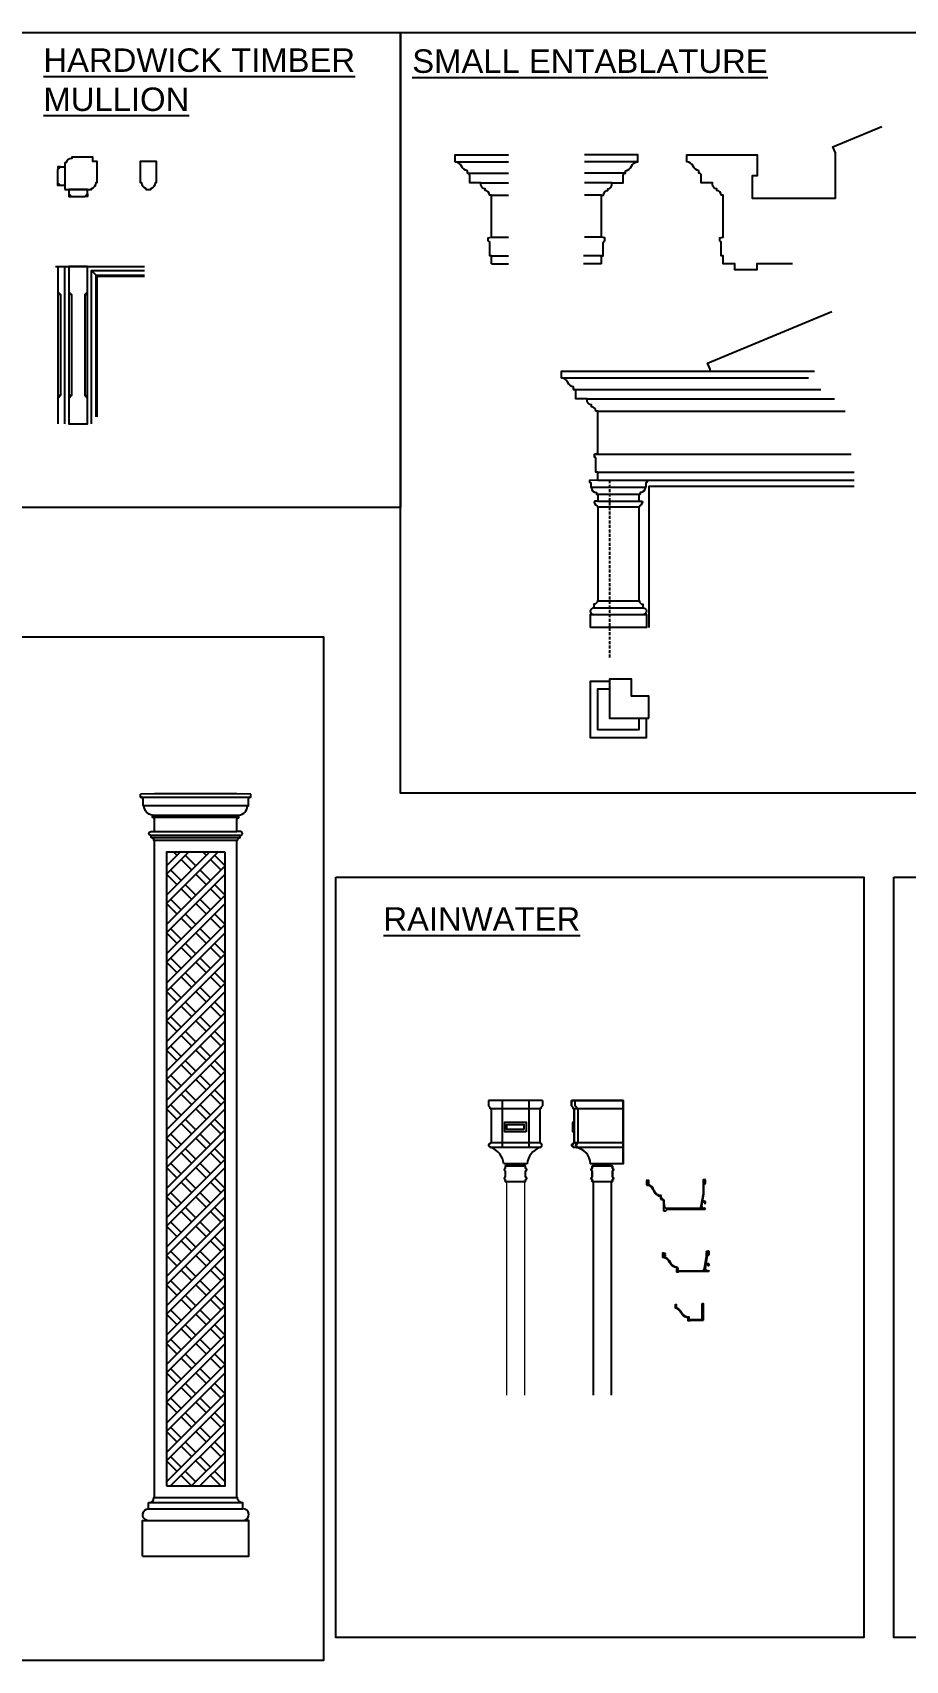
# Model space of a CAD drawing. Header units: millimetres. Extents: x -38686 to 870903, y -23218 to 232707.
# Drawn here: x 6943 to 10660, y 10326 to 17264 of the extents above; entities that cross this region are included whole.
import ezdxf

# ---------------------------------------------------------------- set-up
doc = ezdxf.new("R2010")
doc.units = ezdxf.units.MM
doc.header["$LTSCALE"] = 10
doc.linetypes.add('DASHED', pattern=[19.05, 12.7, -6.35])
for name, color, linetype in [('18 - Ladder Beam', 6, 'Continuous'), ('40 - Detail Outline', 142, 'Continuous'), ('41 - Detail', 7, 'Continuous')]:
    doc.layers.add(name, color=color, linetype=linetype)
doc.styles.add('1-20', font='romans.shx', dxfattribs={"width": 0.8, "height": 35})

msp = doc.modelspace()

# ---------------------------------------------------------------- linework, layer by layer
at = {"color": 8}
for p, q in [((9114.509, 12712.204), (8884.509, 12712.204)), ((8884.509, 12712.204), (8884.509, 12689.404)), ((8942.272, 12712.204), (8942.272, 12512.204)), ((9056.745, 12712.204), (9056.745, 12512.204)), ((9114.509, 12712.204), (9114.509, 12689.404)), ((9458.487, 12712.204), (9238.487, 12712.204)), ((9238.487, 12712.204), (9238.487, 12689.404)), ((9458.487, 12522.204), (9458.487, 12712.204)), ((8895.509, 12677.404), (8892.509, 12677.404)), ((9103.509, 12677.404), (8895.509, 12677.404)), ((8895.509, 12677.404), (8895.509, 12532.204)), ((9103.509, 12677.404), (9103.509, 12532.204)), ((9106.509, 12677.404), (9103.509, 12677.404)), ((9458.487, 12677.404), (9246.487, 12677.404)), ((9249.487, 12677.404), (9249.487, 12532.204)), ((9103.509, 12532.204), (8895.509, 12532.204)), ((9103.509, 12512.204), (8895.509, 12512.204)), ((9458.487, 12532.204), (9249.487, 12532.204)), ((9254.487, 12512.204), (9249.487, 12512.204)), ((9458.487, 12512.204), (9254.487, 12512.204)), ((9458.487, 12442.204), (9458.487, 12522.204)), ((9049.509, 12442.204), (8949.509, 12442.204)), ((9458.487, 12442.204), (9319.487, 12442.204))]:
    msp.add_line(p, q, dxfattribs=at)
for points in [[(9238.487, 12712.204), (9458.487, 12712.204), (9458.487, 12442.204), (9407.587, 12442.204), (9407.587, 12432.204), (9412.237, 12432.204, -0.41421356), (9412.737, 12431.704), (9412.737, 12422.704, -1), (9412.737, 12412.704), (9412.737, 12386.204, -1), (9412.737, 12376.204), (9412.737, 12367.204, -0.41421356), (9412.237, 12366.704), (9407.587, 12366.704), (9407.587, 11457.466)], [(9331.387, 11457.466), (9331.387, 12366.704), (9326.737, 12366.704, -0.41421356), (9326.237, 12367.204), (9326.237, 12376.204, -1), (9326.237, 12386.204), (9326.237, 12412.704, -1), (9326.237, 12422.704), (9326.237, 12431.704, -0.41421356), (9326.737, 12432.204), (9331.387, 12432.204), (9331.387, 12442.204), (9319.487, 12442.204, 0.3737266), (9254.487, 12512.204), (9249.487, 12512.204, -0.38177021), (9244.585, 12517.359, -0.42750187), (9238.499, 12522.204, -0.43622347), (9244.585, 12526.984, -0.38541832), (9249.487, 12532.204), (9249.487, 12579.661), (9244.487, 12579.661), (9244.487, 12619.661), (9249.487, 12619.661), (9249.487, 12677.404), (9246.487, 12677.404, 0.2458535), (9238.487, 12689.404), (9238.487, 12712.204)], [(9262.487, 12677.404, 0.2458535), (9254.487, 12689.404), (9254.487, 12712.204)], [(9265.487, 12677.404), (9265.487, 12532.204, 0.38541832), (9260.585, 12526.984, 0.43478213), (9254.487, 12522.204, 0.43478213), (9260.585, 12517.423, 0.38541832), (9265.487, 12512.204)], [(9042.759, 12422.704), (9042.759, 12431.704, 0.41421356), (9042.259, 12432.204), (8956.759, 12432.204, 0.41421356), (8956.259, 12431.704), (8956.259, 12422.704)], [(9412.737, 12422.704), (9412.737, 12431.704, 0.41421356), (9412.237, 12432.204), (9326.737, 12432.204, 0.41421356), (9326.237, 12431.704), (9326.237, 12422.704)], [(8956.259, 12376.204), (8956.259, 12367.204, 0.41421356), (8956.759, 12366.704), (9042.259, 12366.704, 0.41421356), (9042.759, 12367.204), (9042.759, 12376.204)], [(9326.237, 12376.204), (9326.237, 12367.204, 0.41421356), (9326.737, 12366.704), (9412.237, 12366.704, 0.41421356), (9412.737, 12367.204), (9412.737, 12376.204)]]:
    msp.add_lwpolyline(points, format="xyb", dxfattribs=at)
for points in [[(8961.409, 12432.204), (8961.409, 12442.204), (9037.609, 12442.204), (9037.609, 12432.204)], [(9331.387, 12432.204), (9331.387, 12442.204), (9407.587, 12442.204), (9407.587, 12432.204)], [(8956.259, 12412.704), (8956.259, 12386.204)], [(9042.759, 12386.204), (9042.759, 12412.704)], [(9326.237, 12412.704), (9326.237, 12386.204)], [(9331.387, 12234.942), (9331.387, 12366.704), (9407.587, 12366.704), (9407.587, 12234.942)], [(9412.737, 12386.204), (9412.737, 12412.704)]]:
    msp.add_lwpolyline(points, dxfattribs=at)
for centre, radius, start, end in [((8877.044, 12675.76), 15.552, 6.0652185, 61.3149165), ((9121.973, 12675.76), 15.552, 118.6850835, 173.9347815), ((9231.022, 12675.76), 15.552, 6.0652185, 61.3149165), ((8889.787, 12521.751), 5.297, 81.0991638, 175.0933338), ((8889.787, 12522.657), 5.297, 184.9066662, 278.9008362), ((8895.94, 12526.886), 5.335, 94.6394243, 178.9497316), ((8895.94, 12517.521), 5.335, 181.0502684, 265.3605757), ((8867.079, 12434.444), 82.794, 5.3780282, 69.9172131), ((9131.938, 12434.444), 82.794, 110.0827869, 174.6219718), ((9103.077, 12526.886), 5.335, 1.0502684, 85.3605757), ((9103.077, 12517.521), 5.335, 274.6394243, 358.9497316), ((9109.231, 12521.751), 5.297, 4.9066662, 98.9008362), ((9109.231, 12522.657), 5.297, 261.0991638, 355.0933338), ((9243.765, 12521.751), 5.297, 81.0991638, 175.0933338), ((9243.765, 12522.657), 5.297, 184.9066662, 278.9008362), ((9249.918, 12526.886), 5.335, 94.6394243, 178.9497316), ((9249.918, 12517.521), 5.335, 181.0502684, 265.3605757), ((9246.701, 12439.796), 72.825, 1.8947976, 83.8630096), ((8956.259, 12417.704), 5, 90, 270), ((9042.759, 12417.704), 5, 270, 90), ((9326.237, 12417.704), 5, 90, 270), ((9412.737, 12417.704), 5, 270, 90), ((8956.259, 12381.204), 5, 90, 270), ((9042.759, 12381.204), 5, 270, 90), ((9326.237, 12381.204), 5, 90, 270), ((9412.737, 12381.204), 5, 270, 90)]:
    msp.add_arc(centre, radius, start, end, dxfattribs=at)
at = {"layer": '18 - Ladder Beam', "color": 8, "ltscale": 10}
for p, q in [((7080.357, 15596.398), (7080.357, 16266.406)), ((7462.801, 14019.103), (7402.822, 14017.53)), ((7872.822, 14017.53), (7812.843, 14019.103))]:
    msp.add_line(p, q, dxfattribs=at)
for points in [[(7041.263, 16266.406), (7419.536, 16266.406)], [(7050.357, 16266.406), (7050.357, 15596.398)], [(7213.357, 16230.406), (7194.357, 16249.406)], [(7194.357, 15596.398), (7194.357, 16249.406), (7419.536, 16249.406)], [(7213.357, 15625.898), (7213.357, 16230.406), (7419.536, 16230.406)], [(7218.357, 15625.898), (7218.357, 16225.406), (7419.536, 16225.406)], [(7050.357, 16159.573), (7062.357, 16147.573), (7062.357, 15716.745), (7050.357, 15704.745)], [(7062.357, 16147.573), (7050.357, 16147.573)], [(7097.357, 16159.573), (7109.357, 16147.573), (7109.357, 15716.745), (7097.357, 15704.745)], [(7177.357, 16159.573), (7165.357, 16147.573), (7165.357, 15716.745), (7177.357, 15704.745)], [(7062.357, 15716.745), (7050.357, 15716.745)], [(7109.357, 15716.745), (7097.357, 15716.745)], [(7165.357, 15716.745), (7177.357, 15716.745)], [(7812.843, 14019.103), (7462.801, 14019.103)], [(7762.822, 13771.173), (7512.822, 13771.173), (7512.822, 11070.185)], [(7512.822, 11070.185), (7762.822, 11070.185), (7762.822, 13771.173)]]:
    msp.add_lwpolyline(points, dxfattribs=at)
msp.add_lwpolyline([(7177.357, 16266.406), (7097.357, 16266.406), (7097.357, 15596.398), (7177.357, 15596.398)], close=True, dxfattribs=at)
for points in [[(7411.822, 10770.673), (7411.822, 10922.685), (7431.504, 10923.2, -0.91532375), (7437.322, 10972.185), (7437.322, 10997.685, 0.41421356), (7459.822, 11020.185), (7462.822, 11020.185), (7462.822, 13821.173), (7459.822, 13821.173, 0.41421356), (7447.822, 13833.173), (7447.822, 13842.173), (7447.072, 13842.173, -1), (7447.072, 13858.673), (7462.822, 13858.673), (7462.822, 13909.53, 0.41421356), (7453.822, 13918.53), (7453.822, 13929.03, -0.38973343), (7417.822, 13968.03), (7413.322, 13968.03), (7413.322, 13995.03, 0.41421356), (7402.822, 14005.53), (7402.822, 14017.53)], [(7411.822, 10770.673), (7863.822, 10770.673), (7863.822, 10922.685), (7844.14, 10923.2, 0.91532375), (7838.322, 10972.185), (7838.322, 10997.685, -0.41421356), (7815.822, 11020.185), (7812.822, 11020.185), (7812.822, 13821.173), (7815.822, 13821.173, -0.41421356), (7827.822, 13833.173), (7827.822, 13842.173), (7828.572, 13842.173, 1), (7828.572, 13858.673), (7812.822, 13858.673), (7812.822, 13909.53, -0.41421356), (7821.822, 13918.53), (7821.822, 13929.03, 0.38973343), (7857.822, 13968.03), (7862.322, 13968.03), (7862.322, 13995.03, -0.41421356), (7872.822, 14005.53), (7872.822, 14017.53)]]:
    msp.add_lwpolyline(points, format="xyb", dxfattribs=at)
at = {"layer": '18 - Ladder Beam', "color": 8, "ltscale": 20}
for points in [[(9044.509, 12579.661), (8954.509, 12579.661), (8954.509, 12619.661), (9044.509, 12619.661)], [(9035.509, 12588.661), (8963.509, 12588.661), (8963.509, 12610.661), (9035.509, 12610.661)]]:
    msp.add_lwpolyline(points, close=True, dxfattribs=at)
at = {"layer": '40 - Detail Outline', "color": 8, "ltscale": 10}
for p, q in [((8742.483, 16713.18), (8969.284, 16713.18)), ((8794.723, 16664.683), (8969.284, 16664.683)), ((9520.849, 16713.18), (9294.048, 16713.18)), ((9468.609, 16664.683), (9294.048, 16664.683)), ((8852.723, 16623.683), (8969.284, 16623.683)), ((9410.609, 16623.683), (9294.048, 16623.683)), ((8897.723, 16571.389), (8969.284, 16571.389)), ((9365.609, 16571.389), (9294.048, 16571.389)), ((8897.721, 16392.544), (8969.284, 16392.544)), ((9365.611, 16392.544), (9294.048, 16392.544)), ((8897.723, 16312.545), (8969.284, 16312.545)), ((9365.609, 16312.545), (9289.008, 16312.545)), ((8897.723, 16277.545), (8969.284, 16277.545)), ((9365.609, 16277.545), (9289.008, 16277.545)), ((9348.871, 15821.469), (10273.68, 15821.469)), ((9323.294, 15326.108), (9552.294, 15326.108)), ((9344.294, 15297.108), (9531.294, 15297.108)), ((9350.294, 15267.108), (9525.294, 15267.108)), ((9567.294, 15331.038), (9567.294, 14728.265)), ((9350.294, 15242.608), (9525.294, 15242.608)), ((9318.294, 14783.265), (9557.294, 14783.265)), ((9329.847, 14783.568), (9545.74, 14783.568)), ((9333.294, 14812.265), (9542.294, 14812.265)), ((9350.294, 14842.265), (9525.294, 14842.265))]:
    msp.add_line(p, q, dxfattribs=at)
at = {"layer": '40 - Detail Outline', "color": 8}
for p, q in [((7402.822, 14005.53), (7872.822, 14005.53)), ((7857.822, 13968.03), (7417.822, 13968.03)), ((7453.822, 13929.03), (7821.822, 13929.03)), ((7821.822, 13918.53), (7453.822, 13918.53)), ((7827.822, 13842.173), (7447.822, 13842.173)), ((7447.822, 13833.173), (7827.822, 13833.173)), ((7462.822, 13858.673), (7812.822, 13858.673)), ((7812.822, 13821.173), (7462.822, 13821.173)), ((7838.322, 10997.685), (7437.322, 10997.685)), ((7437.322, 10972.185), (7838.322, 10972.185)), ((7462.822, 11020.185), (7812.822, 11020.185)), ((7411.822, 10922.685), (7863.822, 10922.685))]:
    msp.add_line(p, q, dxfattribs=at)
at = {"layer": '40 - Detail Outline', "color": 8, "lineweight": 5, "ltscale": 10}
for p, q in [((8961.409, 12366.704), (8961.409, 11457.466)), ((9037.609, 12366.704), (9037.609, 11457.466))]:
    msp.add_line(p, q, dxfattribs=at)
at = {"layer": '40 - Detail Outline', "ltscale": 10}
for points in [[(6859.383, 17263.828), (8509.383, 17263.828), (8509.383, 15239.847), (6859.383, 15239.847)], [(8509.383, 17263.828), (10757.025, 17263.828), (10757.025, 14022.652), (8509.383, 14022.652)], [(3559.383, 14688.172), (8182.197, 14688.172), (8182.197, 10326.282), (3559.383, 10326.282)], [(8234.916, 13664.982), (10482.557, 13664.982), (10482.557, 10423.806), (8234.916, 10423.806)], [(10611.036, 13664.982), (12858.677, 13664.982), (12858.677, 10423.806), (10611.036, 10423.806)]]:
    msp.add_lwpolyline(points, close=True, dxfattribs=at)
at = {"layer": '40 - Detail Outline', "color": 8, "ltscale": 10}
for points in [[(10180.063, 16277.515), (10028.15, 16277.515), (10028.15, 16252.515), (9934.15, 16252.515), (9934.15, 16277.545), (9884.15, 16277.545), (9884.15, 16312.545), (9876.15, 16312.545), (9876.15, 16369.793, 0.41421356), (9870.15, 16375.793), (9870.15, 16388.793), (9884.148, 16392.544), (9884.15, 16571.389), (9875.651, 16571.389, 0.40961588), (9857.15, 16590.183), (9857.15, 16598.183, -0.41421356), (9839.15, 16616.183), (9839.15, 16623.683), (9791.15, 16623.683), (9791.15, 16654.683, 0.41421356), (9781.15, 16664.683), (9781.15, 16675.183, -0.27726982), (9756.15, 16694.183, 0.30211129), (9728.91, 16713.18), (9728.91, 16742.976), (10029.39, 16742.976), (10029.39, 16653.545), (10007.15, 16653.545), (10007.15, 16558.515), (10362.35, 16558.515), (10362.35, 16751.126), (10351.629, 16777.007), (10559.247, 16863.005)], [(8897.723, 16277.545), (8897.723, 16312.545), (8889.723, 16312.545), (8889.723, 16369.793, 0.41421356), (8883.723, 16375.793), (8883.723, 16388.793), (8897.721, 16392.544), (8897.723, 16571.389), (8889.224, 16571.389, 0.40961588), (8870.723, 16590.183), (8870.723, 16598.183, -0.41421356), (8852.723, 16616.183), (8852.723, 16623.683), (8804.723, 16623.683), (8804.723, 16654.683, 0.41421356), (8794.723, 16664.683), (8794.723, 16675.183, -0.27726982), (8769.723, 16694.183, 0.30211129), (8742.483, 16713.18), (8742.483, 16742.976), (8969.284, 16742.976)], [(9365.609, 16277.545), (9365.609, 16312.545), (9373.609, 16312.545), (9373.609, 16369.793, -0.41421356), (9379.609, 16375.793), (9379.609, 16388.793), (9365.611, 16392.544), (9365.609, 16571.389), (9374.108, 16571.389, -0.40961588), (9392.609, 16590.183), (9392.609, 16598.183, 0.41421356), (9410.609, 16616.183), (9410.609, 16623.683), (9458.609, 16623.683), (9458.609, 16654.683, -0.41421356), (9468.609, 16664.683), (9468.609, 16675.183, 0.27726982), (9493.609, 16694.183, -0.30211129), (9520.849, 16713.18), (9520.849, 16742.976), (9294.048, 16742.976)], [(9350.294, 15356.038), (9350.294, 15391.038), (9342.294, 15391.038), (9342.294, 15448.286, 0.41421356), (9336.294, 15454.286), (9336.294, 15467.286), (9350.292, 15471.037), (9350.294, 15649.881), (9341.795, 15649.881, 0.40961588), (9323.294, 15668.676), (9323.294, 15676.676, -0.41421356), (9305.294, 15694.676), (9305.294, 15702.176), (9257.294, 15702.176), (9257.294, 15733.176, 0.41421356), (9247.294, 15743.176), (9247.294, 15753.676, -0.27726982), (9222.294, 15772.676, 0.30211129), (9195.054, 15791.672), (9195.054, 15821.469), (9348.871, 15821.469)], [(9350.294, 15356.038), (9314.794, 15355.108), (9314.794, 15348.108, -0.41421356), (9320.794, 15342.108), (9320.794, 15326.108), (9323.294, 15326.108), (9323.294, 15324.108, 0.41421356), (9344.294, 15303.108), (9344.294, 15297.108, -0.41421356), (9350.294, 15291.108), (9350.294, 15267.108), (9339.294, 15267.108, 1), (9339.294, 15257.108), (9339.294, 15251.608, -0.41421356), (9348.294, 15242.608), (9350.294, 15242.608), (9350.294, 14842.265), (9348.294, 14842.265, -0.41421356), (9333.294, 14827.265), (9333.294, 14812.265), (9332.794, 14812.265, 0.9025815), (9329.847, 14783.568), (9318.294, 14783.265), (9318.294, 14728.265)], [(9350.294, 15356.038), (9525.294, 15356.038), (9560.794, 15355.108), (9560.794, 15348.108, 0.41421356), (9554.794, 15342.108), (9554.794, 15326.108), (9552.294, 15326.108), (9552.294, 15324.108, -0.41421356), (9531.294, 15303.108), (9531.294, 15297.108, 0.41421356), (9525.294, 15291.108), (9525.294, 15267.108), (9536.294, 15267.108, -1), (9536.294, 15257.108), (9536.294, 15251.608, 0.41421356), (9527.294, 15242.608), (9525.294, 15242.608), (9525.294, 14842.265), (9527.294, 14842.265, 0.41421356), (9542.294, 14827.265), (9542.294, 14812.265), (9542.794, 14812.265, -0.9025815), (9545.74, 14783.568), (9557.294, 14783.265), (9557.294, 14728.265), (9318.294, 14728.265)], [(9627.451, 12047.647), (9627.451, 12062.598, -0.46602947), (9628.624, 12063.583), (9635.624, 12062.355, -0.36422905), (9636.451, 12061.37), (9636.451, 12060.267, -0.46602947), (9635.865, 12059.775), (9630.537, 12060.709, 0.46602947), (9629.951, 12060.216), (9629.951, 12056.238, 0.41421356), (9630.451, 12055.738), (9635.951, 12055.738, -0.41421356), (9636.451, 12055.238), (9636.451, 12050.248, -0.41421356), (9635.451, 12049.248), (9634.951, 12049.248, -0.41421356), (9633.951, 12050.248), (9633.951, 12052.238, 0.41421356), (9632.951, 12053.238), (9630.951, 12053.238, 0.41421356), (9629.951, 12052.238), (9629.951, 12045.686, 0.37495543), (9630.167, 12045.438, -0.27610319), (9658.273, 12022.957, 0.31302567), (9686.455, 12003.398, -0.36695137), (9689.414, 12000.888), (9691.057, 11991.104, 0.36629441), (9696.974, 11986.098), (9792.495, 11986.098, 0.36555227), (9804.324, 11996.08), (9813.451, 12049.588), (9813.451, 12062.978, -0.41421356), (9813.951, 12063.478), (9819.451, 12063.478, 0.41421356), (9819.951, 12063.978), (9819.951, 12067.956, 0.46602947), (9819.365, 12068.449), (9814.037, 12067.515, -0.46602947), (9813.451, 12068.007), (9813.451, 12069.11, -0.36422905), (9814.278, 12070.095), (9821.278, 12071.323, -0.46602947), (9822.451, 12070.338), (9822.451, 12054.578, -0.41421356), (9821.451, 12053.578), (9820.951, 12053.578, -0.41421356), (9819.951, 12054.578), (9819.951, 12059.978, 0.41421356), (9818.951, 12060.978), (9816.951, 12060.978, 0.41421356), (9815.951, 12059.978), (9815.951, 12049.376), (9810.714, 12018.676, 0.46460889), (9811.7, 12017.508), (9816.363, 12017.508), (9816.575, 12017.72), (9816.788, 12017.508), (9821.451, 12017.508, -0.41421356), (9822.451, 12016.508), (9822.451, 12009.508, -0.41421356), (9821.451, 12008.508), (9820.951, 12008.508, -0.41421356), (9819.951, 12009.508), (9819.951, 12014.008, 0.41421356), (9818.951, 12015.008), (9810.932, 12015.008, 0.36555227), (9809.947, 12014.176), (9806.998, 11996.89, 0.30914698), (9807.941, 11994.839), (9808.674, 11994.399, -0.35668845), (9808.889, 11993.803), (9808.359, 11992.308, -0.35668845), (9807.818, 11991.979, 2.55937397), (9810.245, 11988.547, -0.35668845), (9810.735, 11988.948), (9812.321, 11988.948, -0.35668845), (9812.811, 11988.547, 0.35632033), (9814.771, 11986.948), (9817.6, 11986.948, -1.92350447), (9819.951, 11983.598), (9696.451, 11983.598, 0.35632034), (9694.491, 11981.998, -0.35668844), (9694.001, 11981.598), (9686.951, 11981.598, -0.41421356), (9686.451, 11982.098), (9686.451, 12000.402, 0.4053239), (9685.966, 12000.901, -0.30891569), (9655.931, 12022.083, 0.29208695), (9627.913, 12043.166, -0.39105211), (9627.451, 12043.663), (9627.451, 12062.598)]]:
    msp.add_lwpolyline(points, format="xyb", dxfattribs=at)
at = {"layer": '40 - Detail Outline', "color": 8}
for points in [[(7080.357, 16594.803), (7194.357, 16594.803), (7194.357, 16599.803, 0.33022192), (7213.357, 16624.303), (7218.357, 16624.303), (7218.357, 16714.803), (7200.357, 16714.803), (7200.357, 16732.803), (7109.857, 16732.803), (7109.857, 16727.803, 0.33022192), (7085.357, 16708.803), (7080.357, 16708.803), (7080.357, 16594.803)], [(7425.357, 16594.803), (7447.357, 16594.803), (7447.357, 16599.803, 0.33022192), (7466.357, 16624.303), (7471.357, 16624.303), (7471.357, 16714.803), (7401.357, 16714.803), (7401.357, 16624.303), (7406.357, 16624.303, 0.33022192), (7425.357, 16599.803), (7425.357, 16594.803)]]:
    msp.add_lwpolyline(points, format="xyb", dxfattribs=at)
for points in [[(7080.357, 16691.803), (7080.357, 16611.803), (7062.357, 16611.803), (7050.357, 16623.803), (7050.357, 16679.803), (7062.357, 16691.803), (7080.357, 16691.803)], [(7177.357, 16594.803), (7097.357, 16594.803), (7097.357, 16576.803), (7109.357, 16564.803), (7165.357, 16564.803), (7177.357, 16576.803), (7177.357, 16594.803)], [(7696.132, 13771.173), (7512.822, 13587.862)], [(7731.488, 13771.173), (7512.822, 13552.507)], [(7571.132, 13771.173), (7512.822, 13712.862)], [(7606.488, 13771.173), (7512.822, 13677.507)], [(7544.156, 13771.173), (7557.644, 13757.685)], [(7575.322, 13740.007), (7620.144, 13695.185)], [(7593, 13757.685), (7637.822, 13712.862)], [(7669.156, 13771.173), (7682.644, 13757.685)], [(7700.322, 13740.007), (7745.144, 13695.185)], [(7718, 13757.685), (7762.822, 13712.862)], [(7762.822, 13712.862), (7512.822, 13462.862)], [(7512.822, 13677.507), (7557.644, 13632.685)], [(7762.822, 13677.507), (7512.822, 13427.507)], [(7530.5, 13695.185), (7575.322, 13650.362)], [(7637.822, 13677.507), (7682.644, 13632.685)], [(7655.5, 13695.185), (7700.322, 13650.362)], [(7575.322, 13615.007), (7620.144, 13570.185)], [(7593, 13632.685), (7637.822, 13587.862)], [(7700.322, 13615.007), (7745.144, 13570.185)], [(7718, 13632.685), (7762.822, 13587.862)], [(7762.822, 13587.862), (7512.822, 13337.862)], [(7762.822, 13552.507), (7512.822, 13302.507)], [(7512.822, 13552.507), (7557.644, 13507.685)], [(7530.5, 13570.185), (7575.322, 13525.362)], [(7637.822, 13552.507), (7682.644, 13507.685)], [(7655.5, 13570.185), (7700.322, 13525.362)], [(7762.822, 13462.862), (7512.822, 13212.862)], [(7575.322, 13490.007), (7620.144, 13445.185)], [(7593, 13507.685), (7637.822, 13462.862)], [(7700.322, 13490.007), (7745.144, 13445.185)], [(7718, 13507.685), (7762.822, 13462.862)], [(7512.822, 13427.507), (7557.644, 13382.685)], [(7762.822, 13427.507), (7512.822, 13177.507)], [(7530.5, 13445.185), (7575.322, 13400.362)], [(7637.822, 13427.507), (7682.644, 13382.685)], [(7655.5, 13445.185), (7700.322, 13400.362)], [(7762.822, 13337.862), (7512.822, 13087.862)], [(7530.5, 13320.185), (7575.322, 13275.362)], [(7575.322, 13365.007), (7620.144, 13320.185)], [(7593, 13382.685), (7637.822, 13337.862)], [(7655.5, 13320.185), (7700.322, 13275.362)], [(7700.322, 13365.007), (7745.144, 13320.185)], [(7718, 13382.685), (7762.822, 13337.862)], [(7762.822, 13302.507), (7512.822, 13052.507)], [(7512.822, 13302.507), (7557.644, 13257.685)], [(7593, 13257.685), (7637.822, 13212.862)], [(7637.822, 13302.507), (7682.644, 13257.685)], [(7718, 13257.685), (7762.822, 13212.862)], [(7762.822, 13212.862), (7512.822, 12962.862)], [(7530.5, 13195.185), (7575.322, 13150.362)], [(7575.322, 13240.007), (7620.144, 13195.185)], [(7655.5, 13195.185), (7700.322, 13150.362)], [(7700.322, 13240.007), (7745.144, 13195.185)], [(7512.822, 13177.507), (7557.644, 13132.685)], [(7762.822, 13177.507), (7512.822, 12927.507)], [(7575.322, 13115.007), (7620.144, 13070.185)], [(7593, 13132.685), (7637.822, 13087.862)], [(7637.822, 13177.507), (7682.644, 13132.685)], [(7700.322, 13115.007), (7745.144, 13070.185)], [(7718, 13132.685), (7762.822, 13087.862)], [(7762.822, 13087.862), (7512.822, 12837.862)], [(7762.822, 13052.507), (7512.822, 12802.507)], [(7512.822, 13052.507), (7557.644, 13007.685)], [(7530.5, 13070.185), (7575.322, 13025.362)], [(7637.822, 13052.507), (7682.644, 13007.685)], [(7655.5, 13070.185), (7700.322, 13025.362)], [(7575.322, 12990.007), (7620.144, 12945.185)], [(7593, 13007.685), (7637.822, 12962.862)], [(7700.322, 12990.007), (7745.144, 12945.185)], [(7718, 13007.685), (7762.822, 12962.862)], [(7762.822, 12962.862), (7512.822, 12712.862)], [(7512.822, 12927.507), (7557.644, 12882.685)], [(7762.822, 12927.507), (7512.822, 12677.507)], [(7530.5, 12945.185), (7575.322, 12900.362)], [(7637.822, 12927.507), (7682.644, 12882.685)], [(7655.5, 12945.185), (7700.322, 12900.362)], [(7762.822, 12837.862), (7512.822, 12587.862)], [(7575.322, 12865.007), (7620.144, 12820.185)], [(7593, 12882.685), (7637.822, 12837.862)], [(7700.322, 12865.007), (7745.144, 12820.185)], [(7718, 12882.685), (7762.822, 12837.862)], [(7762.822, 12802.507), (7512.822, 12552.507)], [(7512.822, 12802.507), (7557.644, 12757.685)], [(7530.5, 12820.185), (7575.322, 12775.362)], [(7637.822, 12802.507), (7682.644, 12757.685)], [(7655.5, 12820.185), (7700.322, 12775.362)], [(7762.822, 12712.862), (7512.822, 12462.862)], [(7575.322, 12740.007), (7620.144, 12695.185)], [(7593, 12757.685), (7637.822, 12712.862)], [(7700.322, 12740.007), (7745.144, 12695.185)], [(7718, 12757.685), (7762.822, 12712.862)], [(7512.822, 12677.507), (7557.644, 12632.685)], [(7762.822, 12677.507), (7512.822, 12427.507)], [(7530.5, 12695.185), (7575.322, 12650.362)], [(7593, 12632.685), (7637.822, 12587.862)], [(7637.822, 12677.507), (7682.644, 12632.685)], [(7655.5, 12695.185), (7700.322, 12650.362)], [(7718, 12632.685), (7762.822, 12587.862)], [(7762.822, 12587.862), (7512.822, 12337.862)], [(7530.5, 12570.185), (7575.322, 12525.362)], [(7575.322, 12615.007), (7620.144, 12570.185)], [(7655.5, 12570.185), (7700.322, 12525.362)], [(7700.322, 12615.007), (7745.144, 12570.185)], [(7762.822, 12552.507), (7512.822, 12302.507)], [(7512.822, 12552.507), (7557.644, 12507.685)], [(7575.322, 12490.007), (7620.144, 12445.185)], [(7593, 12507.685), (7637.822, 12462.862)], [(7637.822, 12552.507), (7682.644, 12507.685)], [(7700.322, 12490.007), (7745.144, 12445.185)], [(7718, 12507.685), (7762.822, 12462.862)], [(7762.822, 12462.862), (7512.822, 12212.862)], [(7512.822, 12427.507), (7557.644, 12382.685)], [(7762.822, 12427.507), (7512.822, 12177.507)], [(7530.5, 12445.185), (7575.322, 12400.362)], [(7637.822, 12427.507), (7682.644, 12382.685)], [(7655.5, 12445.185), (7700.322, 12400.362)], [(7575.322, 12365.007), (7620.144, 12320.185)], [(7593, 12382.685), (7637.822, 12337.862)], [(7700.322, 12365.007), (7745.144, 12320.185)], [(7718, 12382.685), (7762.822, 12337.862)], [(7762.822, 12337.862), (7512.822, 12087.862)], [(7762.822, 12302.507), (7512.822, 12052.507)], [(7512.822, 12302.507), (7557.644, 12257.685)], [(7530.5, 12320.185), (7575.322, 12275.362)], [(7637.822, 12302.507), (7682.644, 12257.685)], [(7655.5, 12320.185), (7700.322, 12275.362)], [(7762.822, 12212.862), (7512.822, 11962.862)], [(7575.322, 12240.007), (7620.144, 12195.185)], [(7593, 12257.685), (7637.822, 12212.862)], [(7700.322, 12240.007), (7745.144, 12195.185)], [(7718, 12257.685), (7762.822, 12212.862)], [(7512.822, 12177.507), (7557.644, 12132.685)], [(7762.822, 12177.507), (7512.822, 11927.507)], [(7530.5, 12195.185), (7575.322, 12150.362)], [(7637.822, 12177.507), (7682.644, 12132.685)], [(7655.5, 12195.185), (7700.322, 12150.362)], [(7762.822, 12087.862), (7512.822, 11837.862)], [(7575.322, 12115.007), (7620.144, 12070.185)], [(7593, 12132.685), (7637.822, 12087.862)], [(7700.322, 12115.007), (7745.144, 12070.185)], [(7718, 12132.685), (7762.822, 12087.862)], [(7762.822, 12052.507), (7512.822, 11802.507)], [(7512.822, 12052.507), (7557.644, 12007.685)], [(7530.5, 12070.185), (7575.322, 12025.362)], [(7593, 12007.685), (7637.822, 11962.862)], [(7637.822, 12052.507), (7682.644, 12007.685)], [(7655.5, 12070.185), (7700.322, 12025.362)], [(7718, 12007.685), (7762.822, 11962.862)], [(7762.822, 11962.862), (7512.822, 11712.862)], [(7530.5, 11945.185), (7575.322, 11900.362)], [(7575.322, 11990.007), (7620.144, 11945.185)], [(7655.5, 11945.185), (7700.322, 11900.362)], [(7700.322, 11990.007), (7745.144, 11945.185)], [(7512.822, 11927.507), (7557.644, 11882.685)], [(7762.822, 11927.507), (7512.822, 11677.507)], [(7575.322, 11865.007), (7620.144, 11820.185)], [(7593, 11882.685), (7637.822, 11837.862)], [(7637.822, 11927.507), (7682.644, 11882.685)], [(7700.322, 11865.007), (7745.144, 11820.185)], [(7718, 11882.685), (7762.822, 11837.862)], [(7762.822, 11837.862), (7512.822, 11587.862)], [(7762.822, 11802.507), (7512.822, 11552.507)], [(7512.822, 11802.507), (7557.644, 11757.685)], [(7530.5, 11820.185), (7575.322, 11775.362)], [(7637.822, 11802.507), (7682.644, 11757.685)], [(7655.5, 11820.185), (7700.322, 11775.362)], [(7575.322, 11740.007), (7620.144, 11695.185)], [(7593, 11757.685), (7637.822, 11712.862)], [(7700.322, 11740.007), (7745.144, 11695.185)], [(7718, 11757.685), (7762.822, 11712.862)], [(7762.822, 11712.862), (7512.822, 11462.862)], [(7512.822, 11677.507), (7557.644, 11632.685)], [(7762.822, 11677.507), (7512.822, 11427.507)], [(7530.5, 11695.185), (7575.322, 11650.362)], [(7637.822, 11677.507), (7682.644, 11632.685)], [(7655.5, 11695.185), (7700.322, 11650.362)], [(7762.822, 11587.862), (7512.822, 11337.862)], [(7575.322, 11615.007), (7620.144, 11570.185)], [(7593, 11632.685), (7637.822, 11587.862)], [(7700.322, 11615.007), (7745.144, 11570.185)], [(7718, 11632.685), (7762.822, 11587.862)], [(7762.822, 11552.507), (7512.822, 11302.507)], [(7512.822, 11552.507), (7557.644, 11507.685)], [(7530.5, 11570.185), (7575.322, 11525.362)], [(7637.822, 11552.507), (7682.644, 11507.685)], [(7655.5, 11570.185), (7700.322, 11525.362)], [(7762.822, 11462.862), (7512.822, 11212.862)], [(7575.322, 11490.007), (7620.144, 11445.185)], [(7593, 11507.685), (7637.822, 11462.862)], [(7700.322, 11490.007), (7745.144, 11445.185)], [(7718, 11507.685), (7762.822, 11462.862)], [(7512.822, 11427.507), (7557.644, 11382.685)], [(7762.822, 11427.507), (7512.822, 11177.507)], [(7530.5, 11445.185), (7575.322, 11400.362)], [(7593, 11382.685), (7637.822, 11337.862)], [(7637.822, 11427.507), (7682.644, 11382.685)], [(7655.5, 11445.185), (7700.322, 11400.362)], [(7718, 11382.685), (7762.822, 11337.862)], [(7762.822, 11337.862), (7512.822, 11087.862)], [(7530.5, 11320.185), (7575.322, 11275.362)], [(7575.322, 11365.007), (7620.144, 11320.185)], [(7655.5, 11320.185), (7700.322, 11275.362)], [(7700.322, 11365.007), (7745.144, 11320.185)], [(7512.822, 11302.507), (7557.644, 11257.685)], [(7762.822, 11302.507), (7530.5, 11070.185)], [(7575.322, 11240.007), (7620.144, 11195.185)], [(7593, 11257.685), (7637.822, 11212.862)], [(7637.822, 11302.507), (7682.644, 11257.685)], [(7700.322, 11240.007), (7745.144, 11195.185)], [(7718, 11257.685), (7762.822, 11212.862)], [(7512.822, 11177.507), (7557.644, 11132.685)], [(7530.5, 11195.185), (7575.322, 11150.362)], [(7762.822, 11212.862), (7620.144, 11070.185)], [(7637.822, 11177.507), (7682.644, 11132.685)], [(7655.5, 11195.185), (7700.322, 11150.362)], [(7762.822, 11177.507), (7655.5, 11070.185)], [(7575.322, 11115.007), (7620.144, 11070.185)], [(7593, 11132.685), (7637.822, 11087.862)], [(7700.322, 11115.007), (7745.144, 11070.185)], [(7718, 11132.685), (7762.822, 11087.862)]]:
    msp.add_lwpolyline(points, dxfattribs=at)
at = {"layer": '40 - Detail Outline', "color": 8, "ltscale": 10}
for points in [[(7062.357, 16691.803), (7050.357, 16691.803), (7050.357, 16679.803)], [(7062.357, 16611.803), (7050.357, 16611.803), (7050.357, 16623.803)], [(7097.357, 16576.803), (7097.357, 16564.803), (7109.357, 16564.803)], [(7177.357, 16576.803), (7177.357, 16564.803), (7165.357, 16564.803)], [(7109.357, 16147.573), (7097.357, 16147.573)], [(7165.357, 16147.573), (7177.357, 16147.573)], [(9828.494, 15821.469), (9828.494, 15829.619), (9817.773, 15855.499), (10347.275, 16074.826)], [(9195.054, 15791.672), (10247.775, 15791.672)], [(9247.294, 15743.176), (10300.015, 15743.176)], [(9305.294, 15702.176), (10358.015, 15702.176)], [(9350.294, 15649.881), (10403.015, 15649.881)], [(9336.294, 15467.286), (10428.568, 15467.286)], [(9350.294, 15391.038), (10442.568, 15391.038)], [(9350.294, 15356.038), (10442.568, 15356.038)], [(9567.294, 15331.008), (10442.568, 15331.008)], [(9400.294, 14498.717), (9318.294, 14498.717), (9318.294, 14259.717), (9557.294, 14259.717), (9557.294, 14341.717)], [(9525.294, 14341.717), (9525.294, 14291.717), (9350.294, 14291.717), (9350.294, 14466.717), (9400.294, 14466.717)]]:
    msp.add_lwpolyline(points, dxfattribs=at)
at = {"layer": '40 - Detail Outline', "color": 8, "linetype": 'DASHED', "ltscale": 0.1}
msp.add_lwpolyline([(9400.294, 15356.038), (9400.294, 14598.88)], dxfattribs=at)
at = {"layer": '40 - Detail Outline', "color": 8, "ltscale": 10}
msp.add_lwpolyline([(9567.294, 14341.717), (9567.294, 14435.717), (9494.294, 14435.717), (9494.294, 14508.717), (9400.294, 14508.717), (9400.294, 14341.717)], close=True, dxfattribs=at)
at = {"layer": '40 - Detail Outline', "color": 8, "ltscale": 0.5}
msp.add_lwpolyline([(9807.057, 12375.819), (9799.548, 12374.233, 0.35448027), (9798.755, 12373.254), (9798.755, 12372.127, 0.47649495), (9799.358, 12371.637), (9804.651, 12372.755, -0.47658112), (9805.255, 12372.266), (9805.255, 12368.374, -0.41421356), (9804.755, 12367.874), (9799.255, 12367.874, 0.41421356), (9798.755, 12367.374), (9798.755, 12315.242, -0.0423043), (9798.683, 12314.4), (9789.706, 12261.821, -0.36550452), (9777.877, 12251.84), (9646.784, 12251.84, -0.38887873), (9634.83, 12262.794), (9633.205, 12281.369, 0.27746706), (9623.813, 12294.289, -0.30111018), (9620.764, 12298.893), (9620.764, 12304.034, 0.40508851), (9616.889, 12308.032, -0.32554583), (9590.859, 12328.263, 0.28182108), (9561.574, 12355.045, -0.3592104), (9560.764, 12356.026), (9560.764, 12361.478, -0.41421356), (9561.764, 12362.478), (9563.76, 12362.478, -0.41421356), (9564.76, 12361.478), (9564.76, 12359.488, 0.41421356), (9565.76, 12358.488), (9566.26, 12358.488, 0.41421356), (9567.26, 12359.488), (9567.26, 12364.478, 0.41421356), (9566.76, 12364.978), (9561.264, 12364.978, -0.41421356), (9560.764, 12365.478), (9560.764, 12369.374, -0.47661441), (9561.367, 12369.863), (9566.656, 12368.745, 0.47661441), (9567.26, 12369.234), (9567.26, 12370.362, 0.35444974), (9566.466, 12371.34), (9559.471, 12372.819, 0.47661441), (9558.264, 12371.84), (9558.264, 12352.962, 0.37812276), (9558.702, 12352.466, -0.29987904), (9587.977, 12327.432, 0.32554583), (9616.795, 12305.033, -0.40508851), (9617.764, 12304.034), (9617.764, 12293.481, 0.39266088), (9618.69, 12292.484, -0.39266088), (9630.264, 12280.018), (9630.264, 12243.84, 0.41421356), (9631.264, 12242.84), (9639.765, 12242.84, 0.39183669), (9640.264, 12243.302, -0.39183669), (9646.246, 12248.84), (9805.764, 12248.84, 2.03411399), (9803.346, 12251.975, -0.34082898), (9803.249, 12251.901), (9800.585, 12251.901, -0.38917007), (9798.593, 12253.729, 0.38917007), (9798.095, 12254.186), (9796.55, 12254.186, 0.37396646), (9796.055, 12253.755, -2.52305544), (9793.603, 12257.223, 0.37396646), (9794.174, 12257.546), (9794.678, 12258.97, 0.44327615), (9794.327, 12259.622, 0.00231914), (9794.276, 12259.635, -0.395815), (9792.766, 12261.918), (9795.674, 12278.923), (9795.759, 12279.423, -0.36548874), (9796.745, 12280.255), (9804.764, 12280.255, -0.41421356), (9805.764, 12279.255), (9805.764, 12274.755, 0.41421356), (9806.764, 12273.755), (9807.264, 12273.755, 0.41421356), (9808.264, 12274.755), (9808.264, 12281.755, 0.41421356), (9807.264, 12282.755), (9802.776, 12282.755, -0.34199871), (9802.679, 12282.83, 0.77459667), (9802.098, 12282.83, -0.34199871), (9802.001, 12282.755), (9797.514, 12282.755, -0.46467703), (9796.528, 12283.923), (9801.684, 12314.146, 0.042266), (9801.755, 12314.987), (9801.755, 12364.374, -0.41421356), (9802.755, 12365.374), (9804.764, 12365.374, -0.41421356), (9805.764, 12364.374), (9805.764, 12358.97, 0.41421356), (9806.764, 12357.97), (9807.264, 12357.97, 0.41421356), (9808.264, 12358.97), (9808.264, 12374.84, 0.47658112)], format="xyb", close=True, dxfattribs=at)
at = {"layer": '40 - Detail Outline', "color": 8, "linetype": 'Continuous'}
msp.add_lwpolyline([(9795.295, 11847.105), (9798.295, 11847.105), (9798.295, 11776.605, -0.41421356), (9797.295, 11775.605), (9743.527, 11775.605, 0.41421356), (9741.527, 11773.605), (9735.027, 11773.605, -0.41421356), (9734.527, 11774.105), (9734.527, 11787.605, -0.24312019), (9710.055, 11800.252), (9699.567, 11815.042, 0.17697973), (9681.339, 11827.611), (9681.339, 11842.611), (9684.339, 11842.611), (9684.339, 11830.567, 0.31785123), (9685.005, 11829.624, -0.15476481), (9702.014, 11816.778), (9712.503, 11801.987, 0.24312019), (9734.527, 11790.605), (9736.527, 11790.605, -0.41421356), (9737.527, 11789.605), (9737.527, 11781.105, 0.41421356), (9740.027, 11778.605), (9792.795, 11778.605, 0.41421356), (9795.295, 11781.105)], format="xyb", close=True, dxfattribs=at)

# ---------------------------------------------------------------- texts
at = {"layer": '41 - Detail', "color": 3, "char_height": 100, "attachment_point": 1, "style": '1-20'}
for s, insert in [('\\A1;{\\fArial|b0|i0|c0|p34;\\W1;\\LHARDWICK TIMBER\\PMULLION}', (6989.364, 17196.343)), ('\\A1;{\\fArial|b0|i0|c0|p34;\\W1;\\LSMALL ENTABLATURE}', (8560.024, 17192.026)), ('\\A1;{\\fArial|b0|i0|c0|p34;\\W1;\\LRAINWATER}', (8437.087, 13536.291))]:
    msp.add_mtext(s, dxfattribs=dict(at, insert=insert))

doc.saveas('drawing.dxf')
